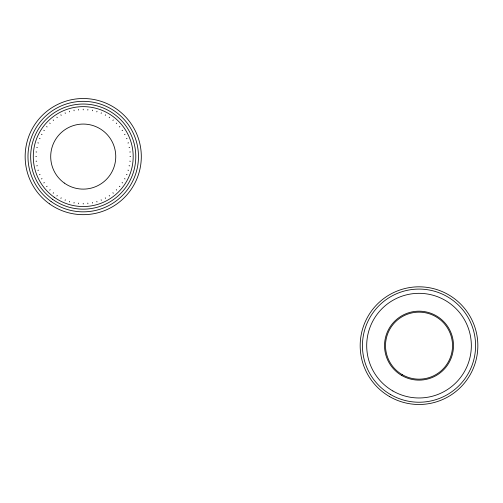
<?xml version="1.0" encoding="UTF-8"?>
<svg xmlns="http://www.w3.org/2000/svg" width="503" height="503" viewBox="0 0 503 503"><rect width="100%" height="100%" fill="white"/><g stroke="black" fill="none" stroke-linecap="round" stroke-linejoin="round"><path stroke-width="0.75" d="M78.581 203.784L78.65 203.093M87.811 110.094L87.88 109.403M73.979 203.105L74.111 202.42M92.345 110.767L92.483 110.082M69.464 201.973L69.666 201.307M96.796 111.88L96.997 111.213M65.082 200.401L65.346 199.76M101.109 113.42L101.373 112.785M60.876 198.415L61.203 197.805M105.259 115.382L105.586 114.772M56.883 196.019L57.267 195.447M109.189 117.74L109.572 117.168M53.148 193.253L53.588 192.712M112.873 120.475L113.313 119.934M49.696 190.128L50.187 189.637M116.268 123.549L116.759 123.059M46.572 186.676L47.106 186.236M119.349 126.951L119.884 126.511M43.799 182.941L44.377 182.551M122.084 130.635L122.657 130.246M41.409 178.949L42.019 178.622M124.436 134.565L125.052 134.238M39.416 174.742L40.058 174.472M126.398 138.715L127.039 138.444M37.851 170.36L38.517 170.159M127.944 143.028L128.611 142.827M36.719 165.845L37.398 165.707M129.057 147.48L129.736 147.341M36.04 161.243L36.725 161.174M129.73 152.013L130.422 151.944M35.807 156.59L36.505 156.59M129.956 156.59L130.648 156.59M36.04 151.944L36.725 152.013M129.73 161.174L130.422 161.243M36.719 147.341L37.398 147.48M129.057 165.707L129.736 165.845M37.851 142.827L38.517 143.028M127.944 170.159L128.611 170.36M39.416 138.444L40.058 138.715M126.398 174.472L127.039 174.742M41.409 134.238L42.019 134.565M124.436 178.622L125.052 178.949M43.799 130.246L44.377 130.635M122.084 182.551L122.657 182.941M46.572 126.511L47.106 126.951M119.349 186.236L119.884 186.676M49.696 123.059L50.187 123.549M116.268 189.637L116.759 190.128M53.148 119.934L53.588 120.475M112.873 192.712L113.313 193.253M56.883 117.168L57.267 117.74M109.189 195.447L109.572 196.019M60.876 114.772L61.203 115.382M105.259 197.805L105.586 198.415M65.082 112.785L65.346 113.42M101.109 199.76L101.373 200.401M69.464 111.213L69.666 111.88M96.796 201.307L96.997 201.973M73.979 110.082L74.111 110.767M92.345 202.42L92.483 203.105M78.581 109.403L78.65 110.094M87.811 203.093L87.88 203.784M83.228 109.17L83.228 109.868M83.228 203.319L83.228 204.017M49.401 203.803A58.078 58.078 0 0 0 141.029 162.287A58.078 58.078 0 0 0 59.26 103.693A58.078 58.078 0 0 0 49.401 203.803M51.048 201.502A55.248 55.248 0 0 0 138.212 162.01A55.248 55.248 0 0 0 60.429 106.265A55.248 55.248 0 0 0 51.048 201.502M52.614 199.32A52.563 52.563 0 0 0 135.54 161.746A52.563 52.563 0 0 0 61.536 108.717A52.563 52.563 0 0 0 52.614 199.32M54.135 197.195A49.954 49.954 0 0 0 132.943 161.488A49.954 49.954 0 0 0 62.611 111.094A49.954 49.954 0 0 0 54.135 197.195M64.283 183.035A32.532 32.532 0 0 0 115.602 159.784A32.532 32.532 0 0 0 69.804 126.963A32.532 32.532 0 0 0 64.283 183.035M402.262 374.672A33.506 33.506 0 0 0 452.524 345.655A33.506 33.506 0 0 0 402.262 316.639A33.506 33.506 0 0 0 402.262 374.672M401.778 375.515A34.481 34.481 0 0 0 453.499 345.655A34.481 34.481 0 0 0 401.778 315.79A34.481 34.481 0 0 0 401.778 375.515M392.856 390.969A52.331 52.331 0 0 0 471.342 345.655A52.331 52.331 0 0 0 392.856 300.335A52.331 52.331 0 0 0 392.856 390.969M390.73 394.648A56.569 56.569 0 0 0 475.587 345.655A56.569 56.569 0 0 0 390.73 296.663A56.569 56.569 0 0 0 390.73 394.648M389.599 396.603A58.832 58.832 0 0 0 477.85 345.655A58.832 58.832 0 0 0 389.599 294.701A58.832 58.832 0 0 0 389.599 396.603"/></g></svg>
